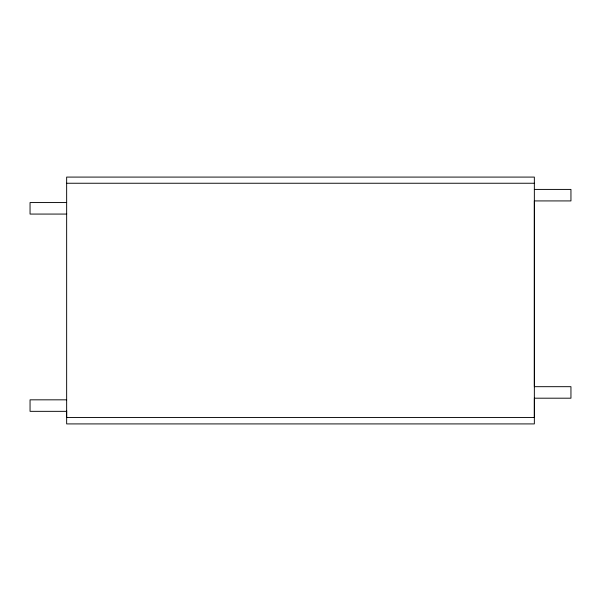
<?xml version="1.0" encoding="UTF-8"?>
<svg xmlns="http://www.w3.org/2000/svg" width="601" height="601" viewBox="0 0 601 601"><rect width="100%" height="100%" fill="white"/><g stroke="black" fill="none" stroke-linecap="round" stroke-linejoin="round"><path stroke-width="0.9" d="M66.651 213.686L66.651 417.507L534.349 417.507L534.349 200.922L570.95 200.922L570.95 189.413L534.349 189.413M66.651 202.56L66.651 214.069L30.05 214.069L30.05 202.56L66.651 202.56L66.651 177.085L534.349 177.085L534.349 386.375M66.651 183.245L534.349 183.245M534.349 386.683L570.95 386.683L570.95 398.193L534.349 398.193M66.651 399.83L30.05 399.83L30.05 411.339L66.651 411.339M534.349 398.576L534.349 423.915L66.651 423.915L66.651 410.776"/></g></svg>
